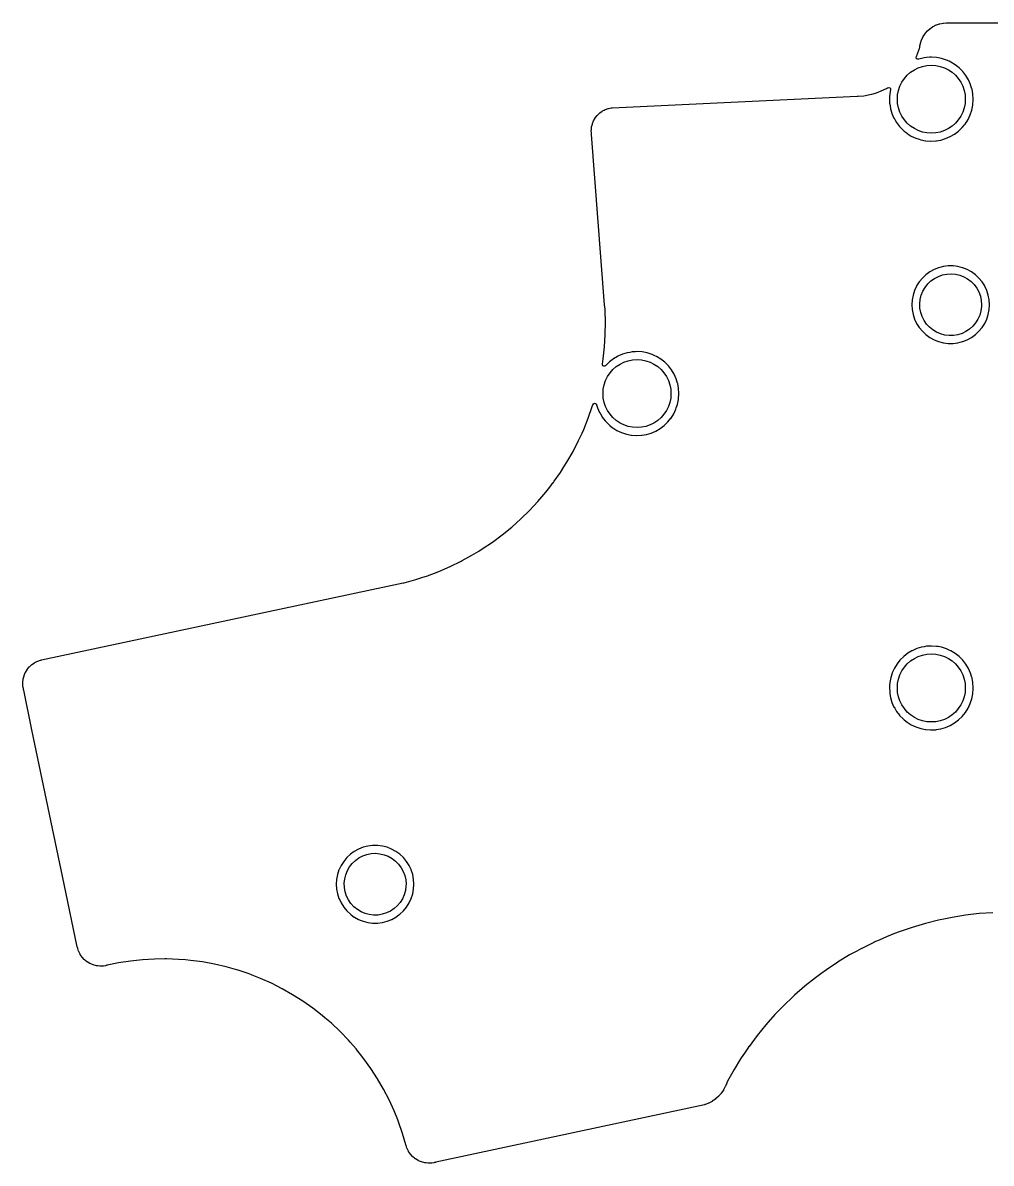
# Model space of a CAD drawing. Extents: x 84 to 209, y -139 to -58.
# Drawn here: x 84.5 to 147.1, y -132.1 to -58.3 of the extents above; entities that cross this region are included whole.
import ezdxf

# ---------------------------------------------------------------- set-up
doc = ezdxf.new("R2010")
doc.units = 0
doc.layers.add('BLACK', color=7, linetype='CONTINUOUS')

msp = doc.modelspace()

# ---------------------------------------------------------------- linework, layer by layer
at = {"layer": 'BLACK', "linetype": 'CONTINUOUS'}
for p, q in [((143.824, -58.3178), (144.035, -58.2754)), ((144.035, -58.2754), (144.052, -58.2732)), ((144.052, -58.2732), (144.233, -58.2612)), ((144.233, -58.2612), (144.256, -58.2623)), ((144.256, -58.2623), (144.26, -58.2623)), ((144.26, -58.2623), (144.269, -58.2637)), ((144.269, -58.2637), (144.3, -58.2596)), ((144.3, -58.2596), (144.317, -58.2585)), ((144.317, -58.2585), (162.226, -58.2585)), ((142.788, -59.0862), (142.867, -58.9648)), ((142.867, -58.9648), (142.877, -58.9516)), ((142.877, -58.9516), (143.018, -58.7885)), ((143.018, -58.7885), (143.03, -58.7767)), ((143.03, -58.7767), (143.191, -58.6337)), ((143.191, -58.6337), (143.204, -58.6235)), ((143.204, -58.6235), (143.213, -58.6174)), ((143.213, -58.6174), (143.382, -58.5028)), ((143.382, -58.5028), (143.396, -58.4945)), ((143.396, -58.4945), (143.589, -58.3984)), ((143.589, -58.3984), (143.605, -58.392)), ((143.605, -58.392), (143.808, -58.3222)), ((143.808, -58.3222), (143.824, -58.3178)), ((142.536, -59.7756), (142.541, -59.7476)), ((142.541, -59.7476), (142.571, -59.5897)), ((142.571, -59.5897), (142.575, -59.5736)), ((142.575, -59.5736), (142.642, -59.3689)), ((142.642, -59.3689), (142.648, -59.3535)), ((142.648, -59.3535), (142.741, -59.1594)), ((142.741, -59.1594), (142.749, -59.1449)), ((142.749, -59.1449), (142.753, -59.1389)), ((142.753, -59.1389), (142.788, -59.0862)), ((142.294, -60.5171), (142.304, -60.4456)), ((142.304, -60.4456), (142.386, -60.2651)), ((142.386, -60.2651), (142.387, -60.2626)), ((142.386, -60.2651), (142.386, -60.2651)), ((142.387, -60.2626), (142.495, -59.9572)), ((142.495, -59.9572), (142.496, -59.9576)), ((142.496, -59.9551), (142.505, -59.9297)), ((142.496, -59.9554), (142.496, -59.9551)), ((142.496, -59.9576), (142.496, -59.9554)), ((142.505, -59.9297), (142.509, -59.9197)), ((142.509, -59.9197), (142.51, -59.9163)), ((142.51, -59.9163), (142.513, -59.912)), ((142.513, -59.912), (142.516, -59.9)), ((142.516, -59.9), (142.522, -59.8651)), ((142.522, -59.8651), (142.525, -59.8506)), ((142.525, -59.8506), (142.532, -59.8251)), ((142.532, -59.8251), (142.534, -59.8165)), ((142.534, -59.8001), (142.536, -59.7756)), ((142.534, -59.8165), (142.534, -59.8001)), ((142.959, -60.5052), (142.802, -60.533)), ((142.963, -60.5045), (142.959, -60.5052)), ((142.959, -60.5052), (142.959, -60.5052)), ((143.188, -60.4922), (142.963, -60.5045)), ((143.285, -60.4868), (143.188, -60.4922)), ((143.289, -60.4866), (143.285, -60.4868)), ((143.285, -60.4868), (143.285, -60.4868)), ((143.615, -60.5079), (143.289, -60.4866)), ((143.619, -60.5086), (143.615, -60.5079)), ((143.718, -60.5274), (143.619, -60.5086)), ((143.619, -60.5086), (143.619, -60.5086)), ((142.175, -61.2947), (142.433, -61.1675)), ((142.324, -60.5813), (142.294, -60.5171)), ((142.384, -60.6191), (142.324, -60.5813)), ((142.455, -60.6184), (142.384, -60.6191)), ((142.433, -61.1675), (142.706, -61.075)), ((142.638, -60.5626), (142.455, -60.6184)), ((142.642, -60.5615), (142.638, -60.5626)), ((142.638, -60.5626), (142.638, -60.5626)), ((142.802, -60.533), (142.642, -60.5615)), ((142.706, -61.075), (142.988, -61.0188)), ((142.988, -61.0188), (143.275, -61)), ((143.275, -61), (143.562, -61.0188)), ((143.562, -61.0188), (143.844, -61.075)), ((143.936, -60.5683), (143.718, -60.5274)), ((143.844, -61.075), (144.117, -61.1675)), ((144.247, -60.6668), (143.936, -60.5683)), ((144.117, -61.1675), (144.375, -61.2947)), ((144.431, -60.7501), (144.247, -60.6668)), ((144.541, -60.8004), (144.431, -60.7501)), ((144.545, -60.8019), (144.541, -60.8004)), ((144.541, -60.8004), (144.541, -60.8004)), ((144.824, -60.9719), (144.545, -60.8019)), ((145.08, -61.174), (144.824, -60.9719)), ((145.31, -61.4056), (145.08, -61.174)), ((141.37, -62.1), (141.53, -61.8607)), ((141.53, -61.8607), (141.719, -61.6444)), ((141.719, -61.6444), (141.936, -61.4546)), ((141.936, -61.4546), (142.175, -61.2947)), ((144.375, -61.2947), (144.614, -61.4546)), ((144.614, -61.4546), (144.831, -61.6444)), ((144.831, -61.6444), (145.02, -61.8607)), ((145.02, -61.8607), (145.18, -62.1)), ((145.313, -61.4086), (145.31, -61.4056)), ((145.509, -61.6601), (145.313, -61.4086)), ((145.313, -61.4086), (145.313, -61.4086)), ((145.511, -61.6631), (145.509, -61.6601)), ((145.509, -61.6601), (145.509, -61.6601)), ((145.68, -61.9429), (145.511, -61.6631)), ((145.813, -62.2409), (145.68, -61.9429)), ((139.828, -62.741), (140.017, -62.6706)), ((140.017, -62.6706), (140.019, -62.6696)), ((140.017, -62.6706), (140.017, -62.6706)), ((140.019, -62.6696), (140.022, -62.6684)), ((140.022, -62.6684), (140.364, -62.5055)), ((140.022, -62.6684), (140.022, -62.6684)), ((140.364, -62.5055), (140.367, -62.5043)), ((140.364, -62.5055), (140.364, -62.5055)), ((140.367, -62.5043), (140.369, -62.5029)), ((140.369, -62.5029), (140.447, -62.4574)), ((140.369, -62.5029), (140.369, -62.5029)), ((140.447, -62.4574), (140.516, -62.4401)), ((140.516, -62.4401), (140.583, -62.4628)), ((140.583, -62.4628), (140.627, -62.5182)), ((140.634, -62.5899), (140.585, -62.8421)), ((140.627, -62.5182), (140.634, -62.5899)), ((141.094, -62.9128), (141.15, -62.6306)), ((141.15, -62.6306), (141.242, -62.3581)), ((141.242, -62.3581), (141.37, -62.1)), ((145.18, -62.1), (145.308, -62.3581)), ((145.308, -62.3581), (145.4, -62.6306)), ((145.4, -62.6306), (145.456, -62.9128)), ((145.82, -62.2636), (145.813, -62.2409)), ((145.901, -62.5231), (145.82, -62.2636)), ((145.91, -62.5528), (145.901, -62.5231)), ((145.911, -62.5565), (145.91, -62.5528)), ((145.964, -62.8458), (145.911, -62.5565)), ((145.911, -62.5565), (145.911, -62.5565)), ((122.615, -63.7548), (138.472, -63.0104)), ((138.472, -63.0104), (138.492, -63.0111)), ((138.492, -63.0111), (138.509, -63.013)), ((138.509, -63.013), (138.509, -63.013)), ((138.509, -63.013), (138.513, -63.0136)), ((138.513, -63.0136), (138.519, -63.0133)), ((138.519, -63.0133), (138.521, -63.0133)), ((138.521, -63.0133), (138.526, -63.0131)), ((138.521, -63.0133), (138.521, -63.0133)), ((138.526, -63.0131), (138.531, -63.0121)), ((138.531, -63.0121), (138.533, -63.0119)), ((138.533, -63.0119), (138.542, -63.0106)), ((138.542, -63.0106), (138.906, -62.9761)), ((138.906, -62.9761), (138.909, -62.9758)), ((138.906, -62.9761), (138.906, -62.9761)), ((138.909, -62.9758), (139.209, -62.9207)), ((139.209, -62.9207), (139.285, -62.9068)), ((139.285, -62.9068), (139.288, -62.9063)), ((139.285, -62.9068), (139.285, -62.9068)), ((139.288, -62.9063), (139.418, -62.8703)), ((139.418, -62.8703), (139.656, -62.8047)), ((139.656, -62.8047), (139.659, -62.8039)), ((139.656, -62.8047), (139.656, -62.8047)), ((139.659, -62.8039), (139.828, -62.741)), ((140.571, -63.0382), (140.562, -63.1716)), ((140.562, -63.1716), (140.565, -63.2415)), ((140.565, -63.2415), (140.577, -63.4889)), ((140.584, -62.8496), (140.571, -63.0382)), ((140.585, -62.8458), (140.584, -62.8496)), ((140.584, -62.8496), (140.584, -62.8496)), ((140.585, -62.8421), (140.585, -62.8421)), ((140.585, -62.8421), (140.585, -62.8458)), ((141.075, -63.2), (141.094, -62.9128)), ((141.094, -63.4872), (141.075, -63.2)), ((145.456, -62.9128), (145.475, -63.2)), ((145.475, -63.2), (145.456, -63.4872)), ((145.969, -62.874), (145.964, -62.8458)), ((145.966, -63.5248), (145.988, -63.2591)), ((145.969, -62.8778), (145.969, -62.874)), ((145.987, -63.174), (145.969, -62.8778)), ((145.969, -62.8778), (145.969, -62.8778)), ((145.988, -63.2), (145.987, -63.174)), ((145.988, -63.2568), (145.988, -63.2)), ((145.988, -63.2591), (145.988, -63.2568)), ((121.661, -64.236), (121.803, -64.0993)), ((121.803, -64.0993), (121.817, -64.0878)), ((121.817, -64.0878), (121.976, -63.9726)), ((121.976, -63.9726), (121.992, -63.9632)), ((121.992, -63.9632), (122.101, -63.9059)), ((122.101, -63.9059), (122.166, -63.872)), ((122.166, -63.872), (122.183, -63.8648)), ((122.183, -63.8648), (122.369, -63.7994)), ((122.369, -63.7994), (122.386, -63.7946)), ((122.386, -63.7946), (122.547, -63.7626)), ((122.547, -63.7626), (122.565, -63.7612)), ((122.565, -63.7612), (122.574, -63.7602)), ((122.574, -63.7602), (122.582, -63.7605)), ((122.582, -63.7605), (122.591, -63.7582)), ((122.591, -63.7582), (122.597, -63.7576)), ((122.597, -63.7576), (122.615, -63.7548)), ((140.577, -63.4889), (140.578, -63.4978)), ((140.578, -63.4978), (140.579, -63.5015)), ((140.579, -63.5015), (140.579, -63.5015)), ((140.579, -63.5015), (140.63, -63.7994)), ((140.63, -63.7994), (140.633, -63.8196)), ((140.633, -63.8196), (140.634, -63.8233)), ((140.634, -63.8233), (140.634, -63.8233)), ((140.634, -63.8233), (140.722, -64.1148)), ((140.722, -64.1148), (140.727, -64.1325)), ((140.727, -64.1325), (140.728, -64.136)), ((140.728, -64.136), (140.728, -64.136)), ((140.728, -64.136), (140.788, -64.2737)), ((141.15, -63.7694), (141.094, -63.4872)), ((141.242, -64.0419), (141.15, -63.7694)), ((141.37, -64.3), (141.242, -64.0419)), ((145.308, -64.0419), (145.18, -64.3)), ((145.4, -63.7694), (145.308, -64.0419)), ((145.456, -63.4872), (145.4, -63.7694)), ((145.794, -64.2085), (145.895, -63.9059)), ((145.895, -63.9059), (145.896, -63.9023)), ((145.895, -63.9059), (145.895, -63.9059)), ((145.896, -63.9023), (145.961, -63.5823)), ((145.961, -63.5823), (145.966, -63.5248)), ((121.29, -64.9993), (121.335, -64.8076)), ((121.335, -64.8076), (121.34, -64.7904)), ((121.34, -64.7904), (121.343, -64.7834)), ((121.343, -64.7834), (121.413, -64.6072)), ((121.413, -64.6072), (121.42, -64.5909)), ((121.42, -64.5909), (121.518, -64.4198)), ((121.518, -64.4198), (121.528, -64.4049)), ((121.528, -64.4049), (121.649, -64.2494)), ((121.649, -64.2494), (121.661, -64.236)), ((140.788, -64.2737), (140.857, -64.4319)), ((140.857, -64.4319), (140.859, -64.4352)), ((140.859, -64.4352), (140.859, -64.4352)), ((140.859, -64.4352), (140.902, -64.5072)), ((140.902, -64.5072), (141.023, -64.7134)), ((141.023, -64.7134), (141.025, -64.7164)), ((141.025, -64.7164), (141.219, -64.97)), ((141.53, -64.5393), (141.37, -64.3)), ((141.719, -64.7556), (141.53, -64.5393)), ((141.936, -64.9454), (141.719, -64.7556)), ((144.831, -64.7556), (144.614, -64.9454)), ((145.02, -64.5393), (144.831, -64.7556)), ((145.18, -64.3), (145.02, -64.5393)), ((145.272, -65.0367), (145.417, -64.8589)), ((145.417, -64.8589), (145.476, -64.7864)), ((145.476, -64.7863), (145.479, -64.7834)), ((145.476, -64.7864), (145.476, -64.7863)), ((145.479, -64.7834), (145.583, -64.6174)), ((145.583, -64.6174), (145.651, -64.5104)), ((145.651, -64.5104), (145.653, -64.5072)), ((145.651, -64.5104), (145.651, -64.5104)), ((145.653, -64.5072), (145.793, -64.2121)), ((145.793, -64.2121), (145.794, -64.2085)), ((121.269, -65.2132), (121.27, -65.2042)), ((121.269, -65.2312), (121.269, -65.2132)), ((121.278, -65.4026), (121.269, -65.2312)), ((121.27, -65.2042), (121.287, -65.017)), ((121.282, -65.4276), (121.278, -65.4026)), ((121.286, -65.4425), (121.282, -65.4276)), ((121.284, -65.4818), (121.285, -65.4515)), ((121.285, -65.4952), (121.284, -65.4818)), ((121.285, -65.4515), (121.286, -65.4425)), ((121.285, -65.4515), (121.285, -65.4515)), ((122.131, -76.5), (121.285, -65.4952)), ((121.287, -65.017), (121.29, -64.9993)), ((141.219, -64.97), (141.219, -64.97)), ((141.219, -64.97), (141.221, -64.973)), ((141.221, -64.973), (141.449, -65.207)), ((141.449, -65.207), (141.522, -65.2656)), ((141.522, -65.2656), (141.7, -65.4094)), ((141.7, -65.4094), (141.7, -65.4094)), ((141.7, -65.4094), (141.703, -65.4118)), ((141.703, -65.4118), (141.98, -65.5846)), ((142.175, -65.1053), (141.936, -64.9454)), ((141.98, -65.5846), (142.276, -65.7229)), ((142.433, -65.2325), (142.175, -65.1053)), ((142.706, -65.325), (142.433, -65.2325)), ((142.988, -65.3812), (142.706, -65.325)), ((143.275, -65.4), (142.988, -65.3812)), ((143.562, -65.3812), (143.275, -65.4)), ((143.844, -65.325), (143.562, -65.3812)), ((144.117, -65.2325), (143.844, -65.325)), ((144.375, -65.1053), (144.117, -65.2325)), ((144.198, -65.7515), (144.491, -65.6256)), ((144.614, -64.9454), (144.375, -65.1053)), ((144.491, -65.6256), (144.494, -65.6241)), ((144.491, -65.6256), (144.491, -65.6256)), ((144.494, -65.6241), (144.777, -65.4601)), ((144.777, -65.4601), (145.037, -65.2633)), ((145.037, -65.2633), (145.272, -65.0367)), ((142.276, -65.7229), (142.28, -65.7241)), ((142.28, -65.7241), (142.486, -65.7916)), ((142.486, -65.7916), (142.586, -65.8246)), ((142.586, -65.8246), (142.907, -65.8883)), ((142.907, -65.8883), (142.911, -65.8886)), ((142.911, -65.8886), (142.911, -65.8886)), ((142.911, -65.8886), (143.229, -65.9128)), ((143.229, -65.9128), (143.229, -65.9128)), ((143.229, -65.9128), (143.232, -65.9131)), ((143.232, -65.9131), (143.559, -65.8986)), ((143.559, -65.8986), (143.618, -65.8886)), ((143.618, -65.8886), (143.877, -65.8456)), ((143.877, -65.8456), (143.881, -65.845)), ((143.877, -65.8456), (143.877, -65.8456)), ((143.881, -65.845), (144.194, -65.753)), ((144.194, -65.753), (144.198, -65.7515)), ((144.198, -65.7515), (144.198, -65.7515)), ((143.178, -74.3778), (142.923, -74.5633)), ((143.455, -74.2258), (143.178, -74.3778)), ((143.458, -74.2243), (143.455, -74.2258)), ((143.745, -74.111), (143.458, -74.2243)), ((143.458, -74.2243), (143.458, -74.2243)), ((143.748, -74.1096), (143.745, -74.111)), ((143.745, -74.111), (143.745, -74.111)), ((144.054, -74.0311), (143.748, -74.1096)), ((143.997, -74.5709), (144.274, -74.5158)), ((144.367, -73.9915), (144.054, -74.0311)), ((144.274, -74.5158), (144.556, -74.5002)), ((144.683, -73.9915), (144.367, -73.9915)), ((144.556, -74.5002), (144.838, -74.5246)), ((144.996, -74.0311), (144.683, -73.9915)), ((144.838, -74.5246), (145.113, -74.5884)), ((145.302, -74.1096), (144.996, -74.0311)), ((145.305, -74.111), (145.302, -74.1096)), ((145.592, -74.2243), (145.305, -74.111)), ((145.305, -74.111), (145.305, -74.111)), ((145.595, -74.2258), (145.592, -74.2243)), ((145.592, -74.2243), (145.592, -74.2243)), ((145.872, -74.3778), (145.595, -74.2258)), ((146.127, -74.5633), (145.872, -74.3778)), ((142.492, -75.0226), (142.322, -75.2891)), ((142.693, -74.7794), (142.492, -75.0226)), ((142.923, -74.5633), (142.693, -74.7794)), ((142.871, -75.3758), (143.046, -75.154)), ((143.046, -75.154), (143.25, -74.959)), ((143.25, -74.959), (143.48, -74.7947)), ((143.48, -74.7947), (143.731, -74.6645)), ((143.731, -74.6645), (143.997, -74.5709)), ((145.113, -74.5884), (145.377, -74.6903)), ((145.377, -74.6903), (145.623, -74.8284)), ((145.623, -74.8284), (145.848, -74.9998)), ((145.848, -74.9998), (146.046, -75.2011)), ((146.046, -75.2011), (146.214, -75.4283)), ((146.357, -74.7794), (146.127, -74.5633)), ((146.558, -75.0226), (146.357, -74.7794)), ((146.728, -75.2891), (146.558, -75.0226)), ((142.091, -75.8749), (142.031, -76.185)), ((142.188, -75.5747), (142.091, -75.8749)), ((142.19, -75.5711), (142.188, -75.5747)), ((142.321, -75.2927), (142.19, -75.5711)), ((142.322, -75.2891), (142.321, -75.2927)), ((142.321, -75.2927), (142.321, -75.2927)), ((142.555, -76.1561), (142.623, -75.882)), ((142.623, -75.882), (142.729, -75.6201)), ((142.729, -75.6201), (142.871, -75.3758)), ((146.214, -75.4283), (146.348, -75.677)), ((146.348, -75.677), (146.446, -75.942)), ((146.446, -75.942), (146.505, -76.2182)), ((146.729, -75.2927), (146.728, -75.2891)), ((146.86, -75.5711), (146.729, -75.2927)), ((146.729, -75.2927), (146.729, -75.2927)), ((146.862, -75.5747), (146.86, -75.5711)), ((146.959, -75.8749), (146.862, -75.5747)), ((147.019, -76.185), (146.959, -75.8749)), ((122.154, -76.7987), (122.131, -76.5)), ((142.031, -76.185), (142.012, -76.5)), ((142.012, -76.5), (142.031, -76.815)), ((142.526, -76.4372), (142.555, -76.1561)), ((142.537, -76.7195), (142.526, -76.4372)), ((142.588, -76.9974), (142.537, -76.7195)), ((146.521, -76.6256), (146.483, -76.9056)), ((146.505, -76.2182), (146.525, -76.5)), ((146.525, -76.5), (146.521, -76.6256)), ((147.038, -76.5), (147.019, -76.185)), ((147.019, -76.815), (147.038, -76.5)), ((122.156, -76.8133), (122.154, -76.7987)), ((122.163, -76.8487), (122.156, -76.8133)), ((122.164, -76.8613), (122.163, -76.8487)), ((122.163, -76.8654), (122.164, -76.8613)), ((122.163, -76.8721), (122.163, -76.8654)), ((122.185, -77.64), (122.163, -76.8721)), ((142.031, -76.815), (142.091, -77.1251)), ((142.091, -77.1251), (142.188, -77.4253)), ((142.188, -77.4253), (142.19, -77.4289)), ((142.19, -77.4289), (142.19, -77.4289)), ((142.19, -77.4289), (142.321, -77.7073)), ((142.677, -77.2654), (142.588, -76.9974)), ((142.804, -77.5181), (142.677, -77.2654)), ((146.293, -77.4359), (146.143, -77.6756)), ((146.407, -77.1775), (146.293, -77.4359)), ((146.483, -76.9056), (146.407, -77.1775)), ((146.729, -77.7073), (146.86, -77.4289)), ((146.86, -77.4289), (146.862, -77.4253)), ((146.86, -77.4289), (146.86, -77.4289)), ((146.862, -77.4253), (146.959, -77.1251)), ((146.959, -77.1251), (147.019, -76.815)), ((122.171, -78.4314), (122.185, -77.64)), ((142.321, -77.7073), (142.321, -77.7073)), ((142.321, -77.7073), (142.322, -77.7109)), ((142.322, -77.7109), (142.492, -77.9774)), ((142.492, -77.9774), (142.693, -78.2206)), ((142.964, -77.7505), (142.804, -77.5181)), ((143.156, -77.9579), (142.964, -77.7505)), ((143.375, -78.1363), (143.156, -77.9579)), ((143.617, -78.282), (143.375, -78.1363)), ((145.751, -78.0803), (145.516, -78.2373)), ((145.961, -77.8918), (145.751, -78.0803)), ((146.143, -77.6756), (145.961, -77.8918)), ((146.357, -78.2206), (146.558, -77.9774)), ((146.558, -77.9774), (146.728, -77.7109)), ((146.728, -77.7109), (146.729, -77.7073)), ((146.729, -77.7073), (146.729, -77.7073)), ((122.121, -79.2213), (122.171, -78.4314)), ((142.693, -78.2206), (142.923, -78.4367)), ((142.923, -78.4367), (143.178, -78.6222)), ((143.178, -78.6222), (143.455, -78.7742)), ((143.455, -78.7742), (143.458, -78.7757)), ((143.458, -78.7757), (143.458, -78.7757)), ((143.458, -78.7757), (143.745, -78.889)), ((143.877, -78.3922), (143.617, -78.282)), ((143.745, -78.889), (143.748, -78.8904)), ((143.748, -78.8904), (144.054, -78.9689)), ((144.15, -78.4646), (143.877, -78.3922)), ((144.431, -78.4978), (144.15, -78.4646)), ((144.713, -78.4911), (144.431, -78.4978)), ((144.992, -78.4447), (144.713, -78.4911)), ((145.261, -78.3596), (144.992, -78.4447)), ((144.996, -78.9689), (145.302, -78.8904)), ((145.516, -78.2373), (145.261, -78.3596)), ((145.302, -78.8904), (145.305, -78.889)), ((145.305, -78.889), (145.592, -78.7757)), ((145.592, -78.7757), (145.595, -78.7742)), ((145.592, -78.7757), (145.592, -78.7757)), ((145.595, -78.7742), (145.872, -78.6222)), ((145.872, -78.6222), (146.127, -78.4367)), ((146.127, -78.4367), (146.357, -78.2206)), ((122.035, -80.0081), (122.121, -79.2213)), ((123.588, -79.6126), (123.283, -79.7056)), ((123.592, -79.6115), (123.588, -79.6126)), ((123.588, -79.6126), (123.588, -79.6126)), ((123.752, -79.583), (123.592, -79.6115)), ((123.909, -79.5552), (123.752, -79.583)), ((123.913, -79.5545), (123.909, -79.5552)), ((123.909, -79.5552), (123.909, -79.5552)), ((124.138, -79.5422), (123.913, -79.5545)), ((124.235, -79.5368), (124.138, -79.5422)), ((124.239, -79.5366), (124.235, -79.5368)), ((124.235, -79.5368), (124.235, -79.5368)), ((124.565, -79.5579), (124.239, -79.5366)), ((124.569, -79.5586), (124.565, -79.5579)), ((124.668, -79.5774), (124.569, -79.5586)), ((124.569, -79.5586), (124.569, -79.5586)), ((124.886, -79.6183), (124.668, -79.5774)), ((125.197, -79.7168), (124.886, -79.6183)), ((144.054, -78.9689), (144.367, -79.0085)), ((144.367, -79.0085), (144.683, -79.0085)), ((144.683, -79.0085), (144.996, -78.9689)), ((121.983, -80.3394), (122.035, -80.0095)), ((121.984, -80.3819), (121.983, -80.3394)), ((122.016, -80.4452), (121.984, -80.3819)), ((122.035, -80.0095), (122.035, -80.0081)), ((122.441, -80.2052), (122.209, -80.4343)), ((122.7, -80.0058), (122.441, -80.2052)), ((122.703, -80.0038), (122.7, -80.0058)), ((122.955, -79.8539), (122.703, -80.0038)), ((122.703, -80.0038), (122.703, -80.0038)), ((122.886, -80.5046), (123.125, -80.3447)), ((122.98, -79.8388), (122.955, -79.8539)), ((123.279, -79.7067), (122.98, -79.8388)), ((123.125, -80.3447), (123.383, -80.2175)), ((123.283, -79.7056), (123.279, -79.7067)), ((123.383, -80.2175), (123.656, -80.125)), ((123.656, -80.125), (123.938, -80.0688)), ((123.938, -80.0688), (124.225, -80.05)), ((124.225, -80.05), (124.512, -80.0688)), ((124.512, -80.0688), (124.794, -80.125)), ((124.794, -80.125), (125.067, -80.2175)), ((125.067, -80.2175), (125.325, -80.3447)), ((125.381, -79.8001), (125.197, -79.7168)), ((125.325, -80.3447), (125.564, -80.5046)), ((125.491, -79.8504), (125.381, -79.8001)), ((125.495, -79.8519), (125.491, -79.8504)), ((125.491, -79.8504), (125.491, -79.8504)), ((125.774, -80.0219), (125.495, -79.8519)), ((126.03, -80.224), (125.774, -80.0219)), ((126.26, -80.4556), (126.03, -80.224)), ((122.077, -80.4811), (122.016, -80.4452)), ((122.148, -80.4782), (122.077, -80.4811)), ((122.203, -80.4396), (122.148, -80.4782)), ((122.192, -81.4081), (122.32, -81.15)), ((122.204, -80.4401), (122.203, -80.4396)), ((122.206, -80.4374), (122.204, -80.4401)), ((122.209, -80.4343), (122.206, -80.4374)), ((122.206, -80.4374), (122.206, -80.4374)), ((122.32, -81.15), (122.48, -80.9107)), ((122.48, -80.9107), (122.669, -80.6944)), ((122.669, -80.6944), (122.886, -80.5046)), ((125.564, -80.5046), (125.781, -80.6944)), ((125.781, -80.6944), (125.97, -80.9107)), ((125.97, -80.9107), (126.13, -81.15)), ((126.13, -81.15), (126.258, -81.4081)), ((126.263, -80.4586), (126.26, -80.4556)), ((126.459, -80.7101), (126.263, -80.4586)), ((126.263, -80.4586), (126.263, -80.4586)), ((126.461, -80.7131), (126.459, -80.7101)), ((126.459, -80.7101), (126.459, -80.7101)), ((126.63, -80.9929), (126.461, -80.7131)), ((126.763, -81.2909), (126.63, -80.9929)), ((122.044, -81.9628), (122.1, -81.6806)), ((122.1, -81.6806), (122.192, -81.4081)), ((126.258, -81.4081), (126.35, -81.6806)), ((126.35, -81.6806), (126.406, -81.9628)), ((126.764, -81.2945), (126.763, -81.2909)), ((126.853, -81.5789), (126.764, -81.2945)), ((126.86, -81.6028), (126.853, -81.5789)), ((126.861, -81.6065), (126.86, -81.6028)), ((126.914, -81.8958), (126.861, -81.6065)), ((126.861, -81.6065), (126.861, -81.6065)), ((126.919, -81.924), (126.914, -81.8958)), ((122.025, -82.25), (122.044, -81.9628)), ((122.044, -82.5372), (122.025, -82.25)), ((122.1, -82.8194), (122.044, -82.5372)), ((126.406, -82.5372), (126.35, -82.8194)), ((126.406, -81.9628), (126.425, -82.25)), ((126.425, -82.25), (126.406, -82.5372)), ((126.846, -82.9523), (126.911, -82.6323)), ((126.911, -82.6323), (126.918, -82.5515)), ((126.918, -82.5515), (126.938, -82.3091)), ((126.919, -81.9278), (126.919, -81.924)), ((126.937, -82.2216), (126.919, -81.9278)), ((126.919, -81.9278), (126.919, -81.9278)), ((126.938, -82.2348), (126.937, -82.2216)), ((126.938, -82.25), (126.938, -82.2348)), ((126.938, -82.3068), (126.938, -82.25)), ((126.938, -82.3091), (126.938, -82.3068)), ((121.072, -83.8382), (121.334, -83.0914)), ((121.334, -83.0914), (121.371, -82.968)), ((121.371, -82.968), (121.41, -82.9085)), ((121.41, -82.9085), (121.475, -82.8794)), ((121.475, -82.8794), (121.545, -82.89)), ((121.545, -82.89), (121.598, -82.9368)), ((121.598, -82.9368), (121.613, -82.9681)), ((121.613, -82.9681), (121.677, -83.1825)), ((121.677, -83.1825), (121.807, -83.4819)), ((122.192, -83.0919), (122.1, -82.8194)), ((122.32, -83.35), (122.192, -83.0919)), ((122.48, -83.5893), (122.32, -83.35)), ((126.13, -83.35), (125.97, -83.5893)), ((126.258, -83.0919), (126.13, -83.35)), ((126.35, -82.8194), (126.258, -83.0919)), ((126.603, -83.5572), (126.743, -83.2621)), ((126.743, -83.2621), (126.769, -83.1825)), ((126.769, -83.1825), (126.845, -82.9559)), ((126.845, -82.9559), (126.846, -82.9523)), ((126.845, -82.9559), (126.845, -82.9559)), ((120.776, -84.5708), (121.071, -83.8396)), ((121.071, -83.8395), (121.072, -83.8382)), ((121.071, -83.8396), (121.071, -83.8395)), ((121.807, -83.4819), (121.809, -83.4852)), ((121.809, -83.4852), (121.809, -83.4852)), ((121.809, -83.4852), (121.852, -83.5572)), ((121.852, -83.5572), (121.973, -83.7634)), ((121.973, -83.7634), (121.975, -83.7664)), ((121.975, -83.7664), (122.169, -84.02)), ((122.169, -84.02), (122.169, -84.02)), ((122.169, -84.02), (122.171, -84.023)), ((122.171, -84.023), (122.399, -84.257)), ((122.669, -83.8056), (122.48, -83.5893)), ((122.886, -83.9954), (122.669, -83.8056)), ((123.125, -84.1553), (122.886, -83.9954)), ((125.564, -83.9954), (125.325, -84.1553)), ((125.781, -83.8056), (125.564, -83.9954)), ((125.97, -83.5893), (125.781, -83.8056)), ((125.987, -84.3133), (126.222, -84.0867)), ((126.222, -84.0867), (126.424, -83.8396)), ((126.424, -83.8396), (126.426, -83.8364)), ((126.426, -83.8363), (126.429, -83.8334)), ((126.426, -83.8364), (126.426, -83.8363)), ((126.429, -83.8334), (126.603, -83.5572)), ((120.446, -85.2919), (120.669, -84.8041)), ((120.669, -84.8041), (120.775, -84.5735)), ((120.775, -84.5735), (120.776, -84.5722)), ((120.775, -84.5735), (120.775, -84.5735)), ((120.776, -84.5709), (120.776, -84.5708)), ((120.776, -84.5722), (120.776, -84.5709)), ((122.399, -84.257), (122.472, -84.3156)), ((122.472, -84.3156), (122.65, -84.4594)), ((122.65, -84.4594), (122.65, -84.4594)), ((122.65, -84.4594), (122.653, -84.4618)), ((122.653, -84.4618), (122.93, -84.6346)), ((122.93, -84.6346), (123.226, -84.7729)), ((123.383, -84.2825), (123.125, -84.1553)), ((123.226, -84.7729), (123.536, -84.8746)), ((123.656, -84.375), (123.383, -84.2825)), ((123.938, -84.4312), (123.656, -84.375)), ((124.225, -84.45), (123.938, -84.4312)), ((124.512, -84.4312), (124.225, -84.45)), ((124.794, -84.375), (124.512, -84.4312)), ((125.067, -84.2825), (124.794, -84.375)), ((124.831, -84.895), (125.144, -84.803)), ((125.325, -84.1553), (125.067, -84.2825)), ((125.144, -84.803), (125.148, -84.8015)), ((125.148, -84.8015), (125.441, -84.6756)), ((125.148, -84.8015), (125.148, -84.8015)), ((125.441, -84.6756), (125.444, -84.6741)), ((125.441, -84.6756), (125.441, -84.6756)), ((125.444, -84.6741), (125.727, -84.5101)), ((125.727, -84.5101), (125.987, -84.3133)), ((120.084, -85.9957), (120.446, -85.2919)), ((123.536, -84.8746), (123.857, -84.9383)), ((123.857, -84.9383), (123.861, -84.9386)), ((123.861, -84.9386), (123.861, -84.9386)), ((123.861, -84.9386), (124.179, -84.9628)), ((124.179, -84.9628), (124.179, -84.9628)), ((124.179, -84.9628), (124.182, -84.9631)), ((124.182, -84.9631), (124.509, -84.9486)), ((124.509, -84.9486), (124.568, -84.9386)), ((124.568, -84.9386), (124.827, -84.8956)), ((124.827, -84.8956), (124.831, -84.895)), ((124.827, -84.8956), (124.827, -84.8956)), ((119.69, -86.6823), (120.084, -85.9957)), ((119.265, -87.3501), (119.488, -87)), ((119.488, -87), (119.69, -86.6823)), ((118.859, -87.9289), (119.264, -87.3513)), ((119.264, -87.3513), (119.265, -87.3501)), ((118.326, -88.6239), (118.579, -88.2968)), ((118.579, -88.2968), (118.809, -87.9989)), ((118.809, -87.9989), (118.81, -87.9978)), ((118.809, -87.9989), (118.809, -87.9989)), ((118.81, -87.9978), (118.859, -87.9289)), ((117.275, -89.8066), (117.814, -89.2273)), ((117.814, -89.2273), (118.326, -88.6239)), ((116.709, -90.3607), (117.275, -89.8066)), ((116.12, -90.8873), (116.708, -90.3616)), ((116.708, -90.3616), (116.709, -90.3607)), ((116.708, -90.3616), (116.708, -90.3616)), ((114.871, -91.8589), (115.505, -91.3892)), ((115.505, -91.3892), (115.506, -91.3883)), ((115.505, -91.3892), (115.505, -91.3892)), ((115.506, -91.3883), (115.507, -91.3874)), ((115.507, -91.3874), (116.118, -90.8892)), ((115.507, -91.3874), (115.507, -91.3874)), ((116.118, -90.8892), (116.119, -90.8883)), ((116.118, -90.8892), (116.118, -90.8892)), ((116.119, -90.8883), (116.12, -90.8873)), ((114.213, -92.3017), (114.87, -91.8598)), ((114.87, -91.8598), (114.871, -91.8589)), ((114.871, -91.8589), (114.871, -91.8589)), ((112.908, -93.0572), (113.343, -92.8193)), ((113.343, -92.8193), (113.537, -92.7131)), ((113.537, -92.7131), (113.538, -92.7123)), ((113.538, -92.7123), (113.983, -92.4415)), ((113.538, -92.7123), (113.538, -92.7123)), ((113.983, -92.4415), (114.213, -92.3017)), ((111.407, -93.7553), (112.13, -93.4415)), ((112.13, -93.4415), (112.132, -93.4409)), ((112.132, -93.4409), (112.843, -93.0931)), ((112.843, -93.0931), (112.908, -93.0572)), ((109.161, -94.4946), (109.913, -94.285)), ((109.913, -94.285), (109.914, -94.2846)), ((109.913, -94.285), (109.913, -94.285)), ((109.914, -94.2846), (110.295, -94.1593)), ((110.295, -94.1593), (110.664, -94.0378)), ((110.664, -94.0378), (110.666, -94.0373)), ((110.664, -94.0378), (110.664, -94.0378)), ((110.666, -94.0373), (110.667, -94.0368)), ((110.667, -94.0368), (111.404, -93.7564)), ((110.667, -94.0368), (110.667, -94.0368)), ((111.404, -93.7564), (111.406, -93.7559)), ((111.406, -93.7559), (111.407, -93.7553)), ((111.407, -93.7553), (111.407, -93.7553)), ((85.6825, -99.4864), (109.091, -94.5058)), ((109.091, -94.5058), (109.107, -94.5035)), ((109.107, -94.5035), (109.139, -94.5008)), ((109.139, -94.5008), (109.144, -94.4997)), ((109.144, -94.4997), (109.147, -94.499)), ((109.144, -94.4997), (109.144, -94.4997)), ((109.147, -94.499), (109.152, -94.4979)), ((109.147, -94.499), (109.147, -94.499)), ((109.152, -94.4979), (109.156, -94.496)), ((109.156, -94.496), (109.161, -94.4946)), ((142.329, -98.7567), (142.03, -98.8888)), ((142.333, -98.7556), (142.329, -98.7567)), ((142.638, -98.6626), (142.333, -98.7556)), ((142.642, -98.6615), (142.638, -98.6626)), ((142.638, -98.6626), (142.638, -98.6626)), ((142.802, -98.633), (142.642, -98.6615)), ((142.959, -98.6052), (142.802, -98.633)), ((142.963, -98.6045), (142.959, -98.6052)), ((142.959, -98.6052), (142.959, -98.6052)), ((143.188, -98.5922), (142.963, -98.6045)), ((143.285, -98.5868), (143.188, -98.5922)), ((143.289, -98.5866), (143.285, -98.5868)), ((143.285, -98.5868), (143.285, -98.5868)), ((143.615, -98.6079), (143.289, -98.5866)), ((143.619, -98.6086), (143.615, -98.6079)), ((143.718, -98.6274), (143.619, -98.6086)), ((143.619, -98.6086), (143.619, -98.6086)), ((143.936, -98.6683), (143.718, -98.6274)), ((144.247, -98.7668), (143.936, -98.6683)), ((144.428, -98.8491), (144.247, -98.7668)), ((144.541, -98.9004), (144.428, -98.8491)), ((85.2472, -99.6565), (85.4297, -99.5663)), ((85.4297, -99.5663), (85.4463, -99.5595)), ((85.4463, -99.5595), (85.6089, -99.5062)), ((85.6089, -99.5062), (85.6266, -99.5026)), ((85.6266, -99.5026), (85.6346, -99.5007)), ((85.6346, -99.5007), (85.6435, -99.4999)), ((85.6435, -99.4999), (85.6626, -99.4924)), ((85.6626, -99.4924), (85.6825, -99.4864)), ((141.241, -99.5062), (141.055, -99.7398)), ((141.256, -99.4873), (141.241, -99.5062)), ((141.259, -99.4843), (141.256, -99.4873)), ((141.256, -99.4873), (141.256, -99.4873)), ((141.491, -99.2552), (141.259, -99.4843)), ((141.75, -99.0558), (141.491, -99.2552)), ((141.719, -99.7444), (141.936, -99.5546)), ((141.753, -99.0538), (141.75, -99.0558)), ((142.005, -98.9039), (141.753, -99.0538)), ((141.753, -99.0538), (141.753, -99.0538)), ((141.936, -99.5546), (142.175, -99.3947)), ((142.03, -98.8888), (142.005, -98.9039)), ((142.175, -99.3947), (142.433, -99.2675)), ((142.433, -99.2675), (142.706, -99.175)), ((142.706, -99.175), (142.988, -99.1188)), ((142.988, -99.1188), (143.275, -99.1)), ((143.275, -99.1), (143.562, -99.1188)), ((143.562, -99.1188), (143.844, -99.175)), ((143.844, -99.175), (144.117, -99.2675)), ((144.117, -99.2675), (144.375, -99.3947)), ((144.375, -99.3947), (144.614, -99.5546)), ((144.545, -98.9019), (144.541, -98.9004)), ((144.541, -98.9004), (144.541, -98.9004)), ((144.824, -99.0719), (144.545, -98.9019)), ((144.614, -99.5546), (144.831, -99.7444)), ((145.08, -99.274), (144.824, -99.0719)), ((145.31, -99.5056), (145.08, -99.274)), ((145.313, -99.5086), (145.31, -99.5056)), ((145.509, -99.7601), (145.313, -99.5086)), ((145.313, -99.5086), (145.313, -99.5086)), ((84.5573, -100.494), (84.6362, -100.306)), ((84.6362, -100.306), (84.6443, -100.29)), ((84.6443, -100.29), (84.749, -100.116)), ((84.749, -100.116), (84.7593, -100.101)), ((84.7593, -100.101), (84.8879, -99.9431)), ((84.8879, -99.9431), (84.9002, -99.93)), ((84.9002, -99.93), (85.0498, -99.7921)), ((85.0498, -99.7921), (85.0639, -99.7808)), ((85.0639, -99.7808), (85.2317, -99.6656)), ((85.2317, -99.6656), (85.2472, -99.6565)), ((140.737, -100.344), (140.647, -100.625)), ((140.746, -100.318), (140.737, -100.344)), ((140.747, -100.314), (140.746, -100.318)), ((140.746, -100.318), (140.746, -100.318)), ((140.884, -100.018), (140.747, -100.314)), ((141.055, -99.7398), (140.884, -100.018)), ((141.242, -100.458), (141.37, -100.2)), ((141.37, -100.2), (141.53, -99.9607)), ((141.53, -99.9607), (141.719, -99.7444)), ((144.831, -99.7444), (145.02, -99.9607)), ((145.02, -99.9607), (145.18, -100.2)), ((145.18, -100.2), (145.308, -100.458)), ((145.511, -99.7631), (145.509, -99.7601)), ((145.509, -99.7601), (145.509, -99.7601)), ((145.68, -100.043), (145.511, -99.7631)), ((145.813, -100.341), (145.68, -100.043)), ((145.814, -100.344), (145.813, -100.341)), ((145.903, -100.629), (145.814, -100.344)), ((84.4735, -100.946), (84.4742, -100.928)), ((84.4768, -101.053), (84.4735, -100.946)), ((84.4742, -100.928), (84.497, -100.726)), ((84.4798, -101.149), (84.4768, -101.053)), ((84.497, -100.726), (84.5003, -100.708)), ((84.5003, -100.708), (84.5516, -100.511)), ((84.5516, -100.511), (84.5573, -100.494)), ((140.584, -100.95), (140.57, -101.149)), ((140.585, -100.946), (140.584, -100.95)), ((140.584, -100.95), (140.584, -100.95)), ((140.646, -100.629), (140.585, -100.942)), ((140.585, -100.942), (140.585, -100.942)), ((140.585, -100.942), (140.585, -100.946)), ((140.647, -100.625), (140.646, -100.629)), ((140.646, -100.629), (140.646, -100.629)), ((141.075, -101.3), (141.094, -101.013)), ((141.094, -101.013), (141.15, -100.731)), ((141.15, -100.731), (141.242, -100.458)), ((145.308, -100.458), (145.4, -100.731)), ((145.4, -100.731), (145.456, -101.013)), ((145.456, -101.013), (145.475, -101.3)), ((145.91, -100.653), (145.903, -100.629)), ((145.911, -100.656), (145.91, -100.653)), ((145.964, -100.946), (145.911, -100.656)), ((145.911, -100.656), (145.911, -100.656)), ((145.969, -100.974), (145.964, -100.946)), ((145.969, -100.978), (145.969, -100.974)), ((145.987, -101.268), (145.969, -100.978)), ((145.969, -100.978), (145.969, -100.978)), ((84.4816, -101.167), (84.4798, -101.149)), ((84.4999, -101.272), (84.4816, -101.167)), ((84.5124, -101.343), (84.4999, -101.272)), ((84.5192, -101.367), (84.5124, -101.343)), ((84.5249, -101.382), (84.5192, -101.367)), ((84.5257, -101.39), (84.5249, -101.382)), ((84.5282, -101.418), (84.5257, -101.39)), ((84.5303, -101.432), (84.5282, -101.418)), ((85.0666, -103.999), (84.5303, -101.432)), ((140.57, -101.149), (140.562, -101.272)), ((140.562, -101.272), (140.578, -101.598)), ((140.578, -101.598), (140.579, -101.601)), ((140.579, -101.601), (140.579, -101.602)), ((140.579, -101.602), (140.593, -101.686)), ((140.593, -101.686), (140.633, -101.92)), ((141.094, -101.587), (141.075, -101.3)), ((141.15, -101.869), (141.094, -101.587)), ((145.456, -101.587), (145.4, -101.869)), ((145.475, -101.3), (145.456, -101.587)), ((145.896, -102.002), (145.961, -101.682)), ((145.961, -101.682), (145.964, -101.649)), ((145.964, -101.649), (145.988, -101.359)), ((145.988, -101.3), (145.987, -101.268)), ((145.988, -101.357), (145.988, -101.3)), ((145.988, -101.359), (145.988, -101.357)), ((140.633, -101.92), (140.727, -102.233)), ((140.727, -102.233), (140.857, -102.532)), ((140.857, -102.532), (140.859, -102.535)), ((140.859, -102.535), (140.859, -102.535)), ((140.859, -102.535), (140.902, -102.607)), ((141.242, -102.142), (141.15, -101.869)), ((141.37, -102.4), (141.242, -102.142)), ((141.53, -102.639), (141.37, -102.4)), ((145.18, -102.4), (145.02, -102.639)), ((145.308, -102.142), (145.18, -102.4)), ((145.4, -101.869), (145.308, -102.142)), ((145.653, -102.607), (145.793, -102.312)), ((145.793, -102.312), (145.819, -102.233)), ((145.819, -102.233), (145.895, -102.006)), ((145.895, -102.006), (145.896, -102.002)), ((145.895, -102.006), (145.895, -102.006)), ((140.902, -102.607), (141.023, -102.813)), ((141.023, -102.813), (141.025, -102.816)), ((141.025, -102.816), (141.219, -103.07)), ((141.219, -103.07), (141.219, -103.07)), ((141.219, -103.07), (141.221, -103.073)), ((141.221, -103.073), (141.449, -103.307)), ((141.449, -103.307), (141.522, -103.366)), ((141.719, -102.856), (141.53, -102.639)), ((141.936, -103.045), (141.719, -102.856)), ((142.175, -103.205), (141.936, -103.045)), ((142.433, -103.333), (142.175, -103.205)), ((144.375, -103.205), (144.117, -103.333)), ((144.614, -103.045), (144.375, -103.205)), ((144.831, -102.856), (144.614, -103.045)), ((145.02, -102.639), (144.831, -102.856)), ((145.037, -103.363), (145.272, -103.137)), ((145.272, -103.137), (145.479, -102.883)), ((145.479, -102.883), (145.653, -102.607)), ((87.1564, -114), (85.0666, -103.999)), ((141.522, -103.366), (141.7, -103.509)), ((141.7, -103.509), (141.7, -103.509)), ((141.7, -103.509), (141.703, -103.512)), ((141.703, -103.512), (141.98, -103.685)), ((141.98, -103.685), (142.276, -103.823)), ((142.276, -103.823), (142.586, -103.925)), ((142.706, -103.425), (142.433, -103.333)), ((142.586, -103.925), (142.907, -103.988)), ((142.988, -103.481), (142.706, -103.425)), ((142.907, -103.988), (142.911, -103.989)), ((142.911, -103.989), (142.911, -103.989)), ((142.911, -103.989), (143.229, -104.013)), ((143.275, -103.5), (142.988, -103.481)), ((143.229, -104.013), (143.229, -104.013)), ((143.229, -104.013), (143.232, -104.013)), ((143.232, -104.013), (143.559, -103.999)), ((143.562, -103.481), (143.275, -103.5)), ((143.559, -103.999), (143.618, -103.989)), ((143.844, -103.425), (143.562, -103.481)), ((143.618, -103.989), (143.877, -103.946)), ((144.117, -103.333), (143.844, -103.425)), ((143.877, -103.946), (143.881, -103.945)), ((143.877, -103.946), (143.877, -103.946)), ((143.881, -103.945), (144.194, -103.853)), ((144.194, -103.853), (144.198, -103.852)), ((144.198, -103.852), (144.491, -103.726)), ((144.198, -103.852), (144.198, -103.852)), ((144.491, -103.726), (144.494, -103.724)), ((144.491, -103.726), (144.491, -103.726)), ((144.494, -103.724), (144.777, -103.56)), ((144.777, -103.56), (145.037, -103.363)), ((105.673, -112.063), (105.443, -112.279)), ((105.928, -111.878), (105.673, -112.063)), ((106.205, -111.726), (105.928, -111.878)), ((106.208, -111.724), (106.205, -111.726)), ((106.495, -111.611), (106.208, -111.724)), ((106.208, -111.724), (106.208, -111.724)), ((106.23, -112.295), (106.481, -112.164)), ((106.481, -112.164), (106.747, -112.071)), ((106.498, -111.61), (106.495, -111.611)), ((106.495, -111.611), (106.495, -111.611)), ((106.804, -111.531), (106.498, -111.61)), ((106.747, -112.071), (107.024, -112.016)), ((107.117, -111.492), (106.804, -111.531)), ((107.024, -112.016), (107.306, -112)), ((107.433, -111.492), (107.117, -111.492)), ((107.306, -112), (107.588, -112.025)), ((107.746, -111.531), (107.433, -111.492)), ((107.588, -112.025), (107.863, -112.088)), ((108.052, -111.61), (107.746, -111.531)), ((107.863, -112.088), (108.127, -112.19)), ((108.055, -111.611), (108.052, -111.61)), ((108.342, -111.724), (108.055, -111.611)), ((108.055, -111.611), (108.055, -111.611)), ((108.345, -111.726), (108.342, -111.724)), ((108.342, -111.724), (108.342, -111.724)), ((108.622, -111.878), (108.345, -111.726)), ((108.877, -112.063), (108.622, -111.878)), ((109.107, -112.279), (108.877, -112.063)), ((105.071, -112.793), (104.948, -113.053)), ((105.072, -112.789), (105.071, -112.793)), ((105.071, -112.793), (105.071, -112.793)), ((105.242, -112.523), (105.072, -112.789)), ((105.443, -112.279), (105.242, -112.523)), ((105.479, -113.12), (105.621, -112.876)), ((105.621, -112.876), (105.796, -112.654)), ((105.796, -112.654), (106, -112.459)), ((106, -112.459), (106.23, -112.295)), ((108.127, -112.19), (108.373, -112.328)), ((108.373, -112.328), (108.598, -112.5)), ((108.598, -112.5), (108.796, -112.701)), ((108.796, -112.701), (108.964, -112.928)), ((109.308, -112.523), (109.107, -112.279)), ((109.478, -112.789), (109.308, -112.523)), ((109.479, -112.793), (109.478, -112.789)), ((109.602, -113.053), (109.479, -112.793)), ((109.479, -112.793), (109.479, -112.793)), ((104.841, -113.375), (104.781, -113.685)), ((104.938, -113.075), (104.841, -113.375)), ((104.948, -113.053), (104.938, -113.075)), ((105.305, -113.656), (105.373, -113.382)), ((105.373, -113.382), (105.479, -113.12)), ((108.964, -112.928), (109.098, -113.177)), ((109.098, -113.177), (109.196, -113.442)), ((109.196, -113.442), (109.255, -113.718)), ((109.612, -113.075), (109.602, -113.053)), ((109.709, -113.375), (109.612, -113.075)), ((109.769, -113.685), (109.709, -113.375)), ((88.0012, -118.043), (87.1564, -114)), ((104.781, -113.685), (104.762, -114)), ((104.762, -114), (104.781, -114.315)), ((104.781, -114.315), (104.841, -114.625)), ((105.276, -113.937), (105.305, -113.656)), ((105.287, -114.219), (105.276, -113.937)), ((105.338, -114.497), (105.287, -114.219)), ((109.271, -114.126), (109.233, -114.406)), ((109.255, -113.718), (109.275, -114)), ((109.275, -114), (109.271, -114.126)), ((109.709, -114.625), (109.769, -114.315)), ((109.788, -114), (109.769, -113.685)), ((109.769, -114.315), (109.788, -114)), ((104.841, -114.625), (104.938, -114.925)), ((104.938, -114.925), (104.94, -114.929)), ((104.94, -114.929), (104.94, -114.929)), ((104.94, -114.929), (105.071, -115.207)), ((105.427, -114.765), (105.338, -114.497)), ((105.554, -115.018), (105.427, -114.765)), ((105.714, -115.25), (105.554, -115.018)), ((109.043, -114.936), (108.893, -115.176)), ((109.157, -114.677), (109.043, -114.936)), ((109.233, -114.406), (109.157, -114.677)), ((109.479, -115.207), (109.61, -114.929)), ((109.61, -114.929), (109.612, -114.925)), ((109.61, -114.929), (109.61, -114.929)), ((109.612, -114.925), (109.709, -114.625)), ((105.071, -115.207), (105.071, -115.207)), ((105.071, -115.207), (105.072, -115.211)), ((105.072, -115.211), (105.242, -115.477)), ((105.242, -115.477), (105.443, -115.721)), ((105.443, -115.721), (105.673, -115.937)), ((105.906, -115.458), (105.714, -115.25)), ((106.125, -115.636), (105.906, -115.458)), ((106.367, -115.782), (106.125, -115.636)), ((106.627, -115.892), (106.367, -115.782)), ((108.266, -115.737), (108.011, -115.86)), ((108.501, -115.58), (108.266, -115.737)), ((108.711, -115.392), (108.501, -115.58)), ((108.893, -115.176), (108.711, -115.392)), ((108.877, -115.937), (109.107, -115.721)), ((109.107, -115.721), (109.308, -115.477)), ((109.308, -115.477), (109.478, -115.211)), ((109.478, -115.211), (109.479, -115.207)), ((109.479, -115.207), (109.479, -115.207)), ((147.26, -115.84), (146.375, -115.904)), ((105.673, -115.937), (105.676, -115.939)), ((105.676, -115.939), (105.676, -115.939)), ((105.676, -115.939), (105.729, -115.977)), ((105.729, -115.977), (105.928, -116.122)), ((105.928, -116.122), (105.932, -116.124)), ((105.932, -116.124), (105.932, -116.124)), ((105.932, -116.124), (106.201, -116.272)), ((106.201, -116.272), (106.205, -116.274)), ((106.205, -116.274), (106.208, -116.276)), ((106.208, -116.276), (106.208, -116.276)), ((106.208, -116.276), (106.367, -116.339)), ((106.367, -116.339), (106.498, -116.39)), ((106.498, -116.39), (106.804, -116.469)), ((106.9, -115.965), (106.627, -115.892)), ((106.804, -116.469), (107.117, -116.509)), ((107.181, -115.998), (106.9, -115.965)), ((107.117, -116.509), (107.433, -116.509)), ((107.463, -115.991), (107.181, -115.998)), ((107.433, -116.509), (107.746, -116.469)), ((107.742, -115.945), (107.463, -115.991)), ((108.011, -115.86), (107.742, -115.945)), ((107.746, -116.469), (108.052, -116.39)), ((108.052, -116.39), (108.183, -116.339)), ((108.183, -116.339), (108.342, -116.276)), ((108.342, -116.276), (108.345, -116.274)), ((108.342, -116.276), (108.342, -116.276)), ((108.345, -116.274), (108.349, -116.272)), ((108.349, -116.272), (108.618, -116.124)), ((108.618, -116.124), (108.622, -116.122)), ((108.618, -116.124), (108.618, -116.124)), ((108.622, -116.122), (108.821, -115.977)), ((108.821, -115.977), (108.874, -115.939)), ((108.874, -115.939), (108.877, -115.937)), ((108.874, -115.939), (108.874, -115.939)), ((142.887, -116.539), (142.681, -116.6)), ((142.889, -116.539), (142.887, -116.539)), ((142.887, -116.539), (142.887, -116.539)), ((142.89, -116.539), (142.889, -116.539)), ((143.748, -116.325), (142.89, -116.539)), ((142.89, -116.539), (142.89, -116.539)), ((143.749, -116.324), (143.748, -116.325)), ((143.748, -116.325), (143.748, -116.325)), ((144.202, -116.232), (143.749, -116.324)), ((144.617, -116.147), (144.202, -116.232)), ((144.618, -116.147), (144.617, -116.147)), ((144.617, -116.147), (144.617, -116.147)), ((145.494, -116.007), (144.618, -116.147)), ((146.375, -115.904), (145.494, -116.007)), ((140.901, -117.194), (140.373, -117.401)), ((141.198, -117.078), (140.901, -117.194)), ((141.199, -117.078), (141.198, -117.078)), ((141.198, -117.078), (141.198, -117.078)), ((142.038, -116.79), (141.199, -117.078)), ((142.681, -116.6), (142.038, -116.79)), ((88.0117, -118.093), (88.0012, -118.043)), ((139.56, -117.76), (138.767, -118.152)), ((139.562, -117.759), (139.56, -117.76)), ((139.56, -117.76), (139.56, -117.76)), ((139.896, -117.612), (139.562, -117.759)), ((140.372, -117.402), (139.896, -117.612)), ((140.373, -117.401), (140.372, -117.402)), ((88.0178, -118.114), (88.0117, -118.093)), ((88.0249, -118.132), (88.0178, -118.114)), ((88.0257, -118.14), (88.0249, -118.132)), ((88.0276, -118.148), (88.0257, -118.14)), ((88.0312, -118.166), (88.0276, -118.148)), ((88.0845, -118.329), (88.0312, -118.166)), ((88.0913, -118.345), (88.0845, -118.329)), ((88.1815, -118.528), (88.0913, -118.345)), ((88.1906, -118.543), (88.1815, -118.528)), ((88.3058, -118.711), (88.1906, -118.543)), ((88.3171, -118.725), (88.3058, -118.711)), ((88.455, -118.875), (88.3171, -118.725)), ((137.987, -118.579), (137.244, -119.029)), ((137.989, -118.579), (137.987, -118.579)), ((138.445, -118.329), (137.989, -118.579)), ((138.765, -118.153), (138.445, -118.329)), ((138.766, -118.152), (138.765, -118.153)), ((138.765, -118.153), (138.765, -118.153)), ((138.767, -118.152), (138.766, -118.152)), ((138.767, -118.152), (138.767, -118.152)), ((88.4681, -118.887), (88.455, -118.875)), ((88.5715, -118.971), (88.4681, -118.887)), ((88.626, -119.016), (88.5715, -118.971)), ((88.6407, -119.026), (88.626, -119.016)), ((88.8153, -119.131), (88.6407, -119.026)), ((88.8313, -119.139), (88.8153, -119.131)), ((89.019, -119.218), (88.8313, -119.139)), ((89.036, -119.223), (89.019, -119.218)), ((89.233, -119.275), (89.036, -119.223)), ((89.2507, -119.278), (89.233, -119.275)), ((89.3346, -119.287), (89.2507, -119.278)), ((89.453, -119.301), (89.3346, -119.287)), ((89.4709, -119.301), (89.453, -119.301)), ((89.5614, -119.299), (89.4709, -119.301)), ((89.6744, -119.295), (89.5614, -119.299)), ((89.6923, -119.293), (89.6744, -119.295)), ((89.8181, -119.271), (89.6923, -119.293)), ((89.8678, -119.263), (89.8181, -119.271)), ((89.8922, -119.256), (89.8678, -119.263)), ((89.9065, -119.25), (89.8922, -119.256)), ((89.9078, -119.25), (89.9065, -119.25)), ((89.9091, -119.25), (89.9078, -119.25)), ((89.9151, -119.248), (89.9091, -119.25)), ((89.9166, -119.248), (89.9151, -119.248)), ((89.9213, -119.247), (89.9166, -119.248)), ((89.9166, -119.248), (89.9166, -119.248)), ((89.925, -119.247), (89.9213, -119.247)), ((89.9304, -119.246), (89.925, -119.247)), ((90.6731, -119.092), (89.9304, -119.246)), ((91.4436, -118.971), (90.6731, -119.092)), ((91.4451, -118.971), (91.4436, -118.971)), ((92.2176, -118.888), (91.4451, -118.971)), ((91.4451, -118.971), (91.4451, -118.971)), ((92.2191, -118.888), (92.2176, -118.888)), ((92.2176, -118.888), (92.2176, -118.888)), ((92.9977, -118.841), (92.2191, -118.888)), ((92.9992, -118.841), (92.9977, -118.841)), ((93.6696, -118.833), (92.9992, -118.841)), ((92.9992, -118.841), (92.9992, -118.841)), ((93.7776, -118.832), (93.6696, -118.833)), ((93.7791, -118.832), (93.7776, -118.832)), ((93.7792, -118.832), (93.7791, -118.832)), ((94.5544, -118.86), (93.7792, -118.832)), ((94.5571, -118.86), (94.5544, -118.86)), ((94.5586, -118.861), (94.5571, -118.86)), ((95.0052, -118.898), (94.5586, -118.861)), ((94.5586, -118.861), (94.5586, -118.861)), ((95.3343, -118.926), (95.0052, -118.898)), ((95.3358, -118.926), (95.3343, -118.926)), ((96.106, -119.029), (95.3358, -118.926)), ((95.3358, -118.926), (95.3358, -118.926)), ((96.1075, -119.029), (96.106, -119.029)), ((96.106, -119.029), (96.106, -119.029)), ((96.8748, -119.169), (96.1075, -119.029)), ((97.6346, -119.346), (96.8748, -119.169)), ((98.3849, -119.558), (97.6346, -119.346)), ((136.492, -119.53), (136.128, -119.795)), ((137.23, -119.038), (136.492, -119.53)), ((137.244, -119.029), (137.23, -119.038)), ((98.4159, -119.569), (98.3849, -119.558)), ((99.1228, -119.807), (98.4159, -119.569)), ((99.1242, -119.807), (99.1228, -119.807)), ((99.1228, -119.807), (99.1228, -119.807)), ((99.3079, -119.879), (99.1242, -119.807)), ((99.8494, -120.09), (99.3079, -119.879)), ((99.8508, -120.091), (99.8494, -120.09)), ((99.8494, -120.09), (99.8494, -120.09)), ((100.563, -120.409), (99.8508, -120.091)), ((135.774, -120.053), (135.118, -120.576)), ((135.775, -120.053), (135.774, -120.053)), ((135.774, -120.053), (135.774, -120.053)), ((135.776, -120.052), (135.775, -120.053)), ((136.128, -119.795), (135.776, -120.052)), ((135.776, -120.052), (135.776, -120.052)), ((101.259, -120.761), (100.563, -120.409)), ((101.937, -121.147), (101.259, -120.761)), ((135.081, -120.605), (134.412, -121.188)), ((135.118, -120.576), (135.081, -120.605)), ((102.596, -121.564), (101.937, -121.147)), ((103.234, -122.012), (102.596, -121.564)), ((134.218, -121.372), (133.811, -121.758)), ((134.412, -121.188), (134.218, -121.372)), ((103.85, -122.491), (103.234, -122.012)), ((103.851, -122.492), (103.85, -122.491)), ((104.025, -122.64), (103.851, -122.492)), ((103.851, -122.492), (103.851, -122.492)), ((133.152, -122.435), (132.563, -123.099)), ((133.769, -121.798), (133.152, -122.435)), ((133.811, -121.758), (133.769, -121.798)), ((104.443, -122.998), (104.025, -122.64)), ((105.01, -123.533), (104.443, -122.998)), ((132.563, -123.099), (132.003, -123.786)), ((105.551, -124.095), (105.01, -123.533)), ((132.002, -123.788), (131.474, -124.497)), ((132.003, -123.786), (132.002, -123.788)), ((132.002, -123.788), (132.002, -123.788)), ((105.651, -124.21), (105.551, -124.095)), ((106.063, -124.682), (105.651, -124.21)), ((106.064, -124.683), (106.063, -124.682)), ((106.063, -124.682), (106.063, -124.682)), ((106.065, -124.684), (106.064, -124.683)), ((106.328, -125.016), (106.065, -124.684)), ((106.065, -124.684), (106.065, -124.684)), ((131.394, -124.614), (131.175, -124.935)), ((131.473, -124.498), (131.394, -124.614)), ((131.474, -124.497), (131.473, -124.498)), ((131.474, -124.497), (131.474, -124.497)), ((106.549, -125.294), (106.328, -125.016)), ((106.55, -125.295), (106.549, -125.294)), ((107.003, -125.926), (106.55, -125.295)), ((106.55, -125.295), (106.55, -125.295)), ((130.934, -125.295), (130.507, -125.985)), ((130.973, -125.232), (130.934, -125.295)), ((130.974, -125.231), (130.973, -125.232)), ((130.973, -125.232), (130.973, -125.232)), ((131.175, -124.935), (130.974, -125.231)), ((107.003, -125.928), (107.003, -125.926)), ((107.003, -125.926), (107.003, -125.926)), ((107.427, -126.582), (107.003, -125.928)), ((130.507, -125.985), (130.17, -126.584)), ((107.819, -127.257), (107.427, -126.582)), ((130.03, -126.872), (129.948, -127.075)), ((130.036, -126.849), (130.03, -126.872)), ((130.038, -126.84), (130.036, -126.849)), ((130.04, -126.832), (130.038, -126.84)), ((130.054, -126.803), (130.04, -126.832)), ((130.061, -126.788), (130.054, -126.803)), ((130.07, -126.763), (130.061, -126.788)), ((130.072, -126.758), (130.07, -126.763)), ((130.07, -126.763), (130.07, -126.763)), ((130.074, -126.753), (130.072, -126.758)), ((130.076, -126.751), (130.074, -126.753)), ((130.078, -126.747), (130.076, -126.751)), ((130.076, -126.751), (130.076, -126.751)), ((130.08, -126.745), (130.078, -126.747)), ((130.082, -126.741), (130.08, -126.745)), ((130.17, -126.584), (130.082, -126.741)), ((107.82, -127.258), (107.819, -127.257)), ((108.177, -127.948), (107.82, -127.258)), ((107.82, -127.258), (107.82, -127.258)), ((129.666, -127.532), (129.502, -127.717)), ((129.675, -127.521), (129.666, -127.532)), ((129.817, -127.318), (129.675, -127.521)), ((129.825, -127.306), (129.817, -127.318)), ((129.942, -127.089), (129.825, -127.306)), ((129.948, -127.075), (129.942, -127.089)), ((108.178, -127.949), (108.177, -127.948)), ((108.177, -127.948), (108.177, -127.948)), ((108.503, -128.658), (108.178, -127.949)), ((128.599, -128.268), (122.009, -129.68)), ((128.61, -128.265), (128.599, -128.268)), ((128.619, -128.261), (128.61, -128.265)), ((128.628, -128.259), (128.619, -128.261)), ((128.654, -128.252), (128.628, -128.259)), ((128.85, -128.173), (128.654, -128.252)), ((128.864, -128.167), (128.85, -128.173)), ((129.081, -128.05), (128.864, -128.167)), ((129.093, -128.042), (129.081, -128.05)), ((129.296, -127.9), (129.093, -128.042)), ((129.307, -127.891), (129.296, -127.9)), ((129.492, -127.727), (129.307, -127.891)), ((129.502, -127.717), (129.492, -127.727)), ((108.504, -128.66), (108.503, -128.658)), ((108.738, -129.241), (108.504, -128.66)), ((108.504, -128.66), (108.504, -128.66)), ((108.794, -129.382), (108.738, -129.241)), ((109.05, -130.119), (108.794, -129.382)), ((122.009, -129.68), (111.206, -131.995)), ((109.051, -130.12), (109.05, -130.119)), ((109.269, -130.861), (109.051, -130.12)), ((109.051, -130.12), (109.051, -130.12)), ((109.27, -130.863), (109.269, -130.861)), ((109.271, -130.867), (109.27, -130.863)), ((109.274, -130.879), (109.271, -130.867)), ((109.274, -130.88), (109.274, -130.879)), ((109.275, -130.882), (109.274, -130.88)), ((109.275, -130.888), (109.275, -130.882)), ((109.277, -130.895), (109.275, -130.888)), ((109.275, -130.888), (109.275, -130.888)), ((109.277, -130.897), (109.277, -130.895)), ((109.278, -130.898), (109.277, -130.897)), ((109.281, -130.916), (109.278, -130.898)), ((109.334, -131.079), (109.281, -130.916)), ((109.341, -131.095), (109.334, -131.079)), ((109.431, -131.278), (109.341, -131.095)), ((109.441, -131.293), (109.431, -131.278)), ((109.556, -131.461), (109.441, -131.293)), ((109.567, -131.475), (109.556, -131.461)), ((109.705, -131.625), (109.567, -131.475)), ((109.718, -131.637), (109.705, -131.625)), ((109.835, -131.732), (109.718, -131.637)), ((109.876, -131.766), (109.835, -131.732)), ((109.891, -131.776), (109.876, -131.766)), ((110.065, -131.881), (109.891, -131.776)), ((110.081, -131.889), (110.065, -131.881)), ((110.269, -131.968), (110.081, -131.889)), ((110.286, -131.973), (110.269, -131.968)), ((110.483, -132.025), (110.286, -131.973)), ((110.501, -132.028), (110.483, -132.025)), ((110.585, -132.037), (110.501, -132.028)), ((110.703, -132.051), (110.585, -132.037)), ((110.721, -132.051), (110.703, -132.051)), ((110.811, -132.049), (110.721, -132.051)), ((110.924, -132.045), (110.811, -132.049)), ((110.942, -132.043), (110.924, -132.045)), ((111.068, -132.021), (110.942, -132.043)), ((111.118, -132.013), (111.068, -132.021)), ((111.142, -132.006), (111.118, -132.013)), ((111.156, -132), (111.142, -132.006)), ((111.191, -131.997), (111.156, -132)), ((111.206, -131.995), (111.191, -131.997))]:
    msp.add_line(p, q, dxfattribs=at)

doc.saveas('drawing.dxf')
